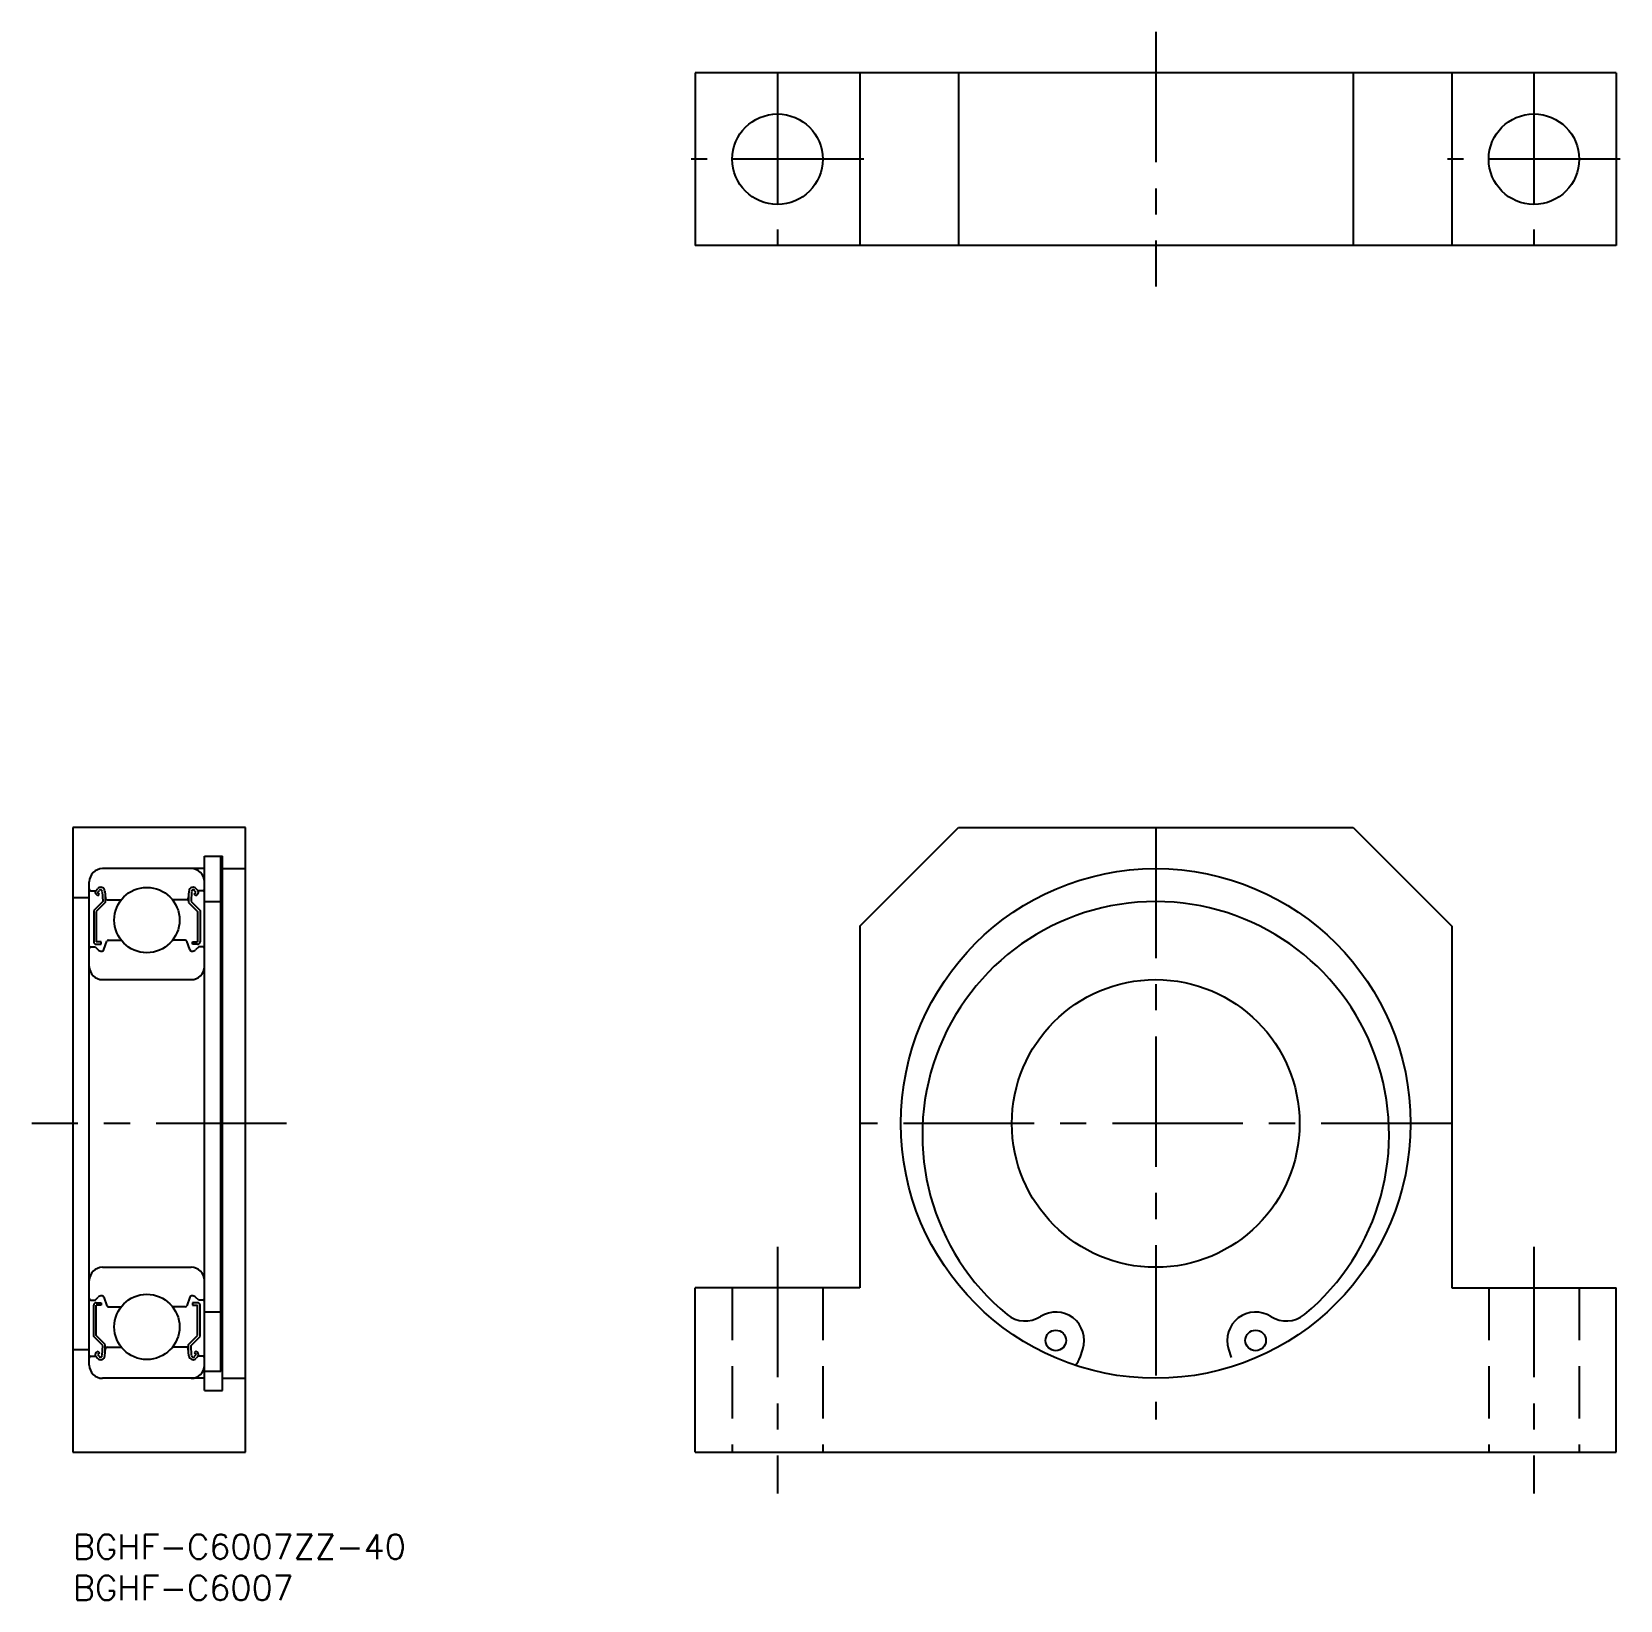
# Model space of a CAD drawing. Extents: x -5 to 188, y -8 to 183.
import ezdxf

# ---------------------------------------------------------------- set-up
doc = ezdxf.new("R2010")
doc.units = 0
doc.header["$LTSCALE"] = 0.5
doc.linetypes.add('CENTER', pattern=[50.8, 31.75, -6.35, 6.35, -6.35])
doc.linetypes.add('DASHED', pattern=[19.05, 12.7, -6.35])
for name, color, linetype in [('MSM_CENTER', 1, 'CENTER'), ('MSM_CONTINUOUS', 7, 'CONTINUOUS'), ('MSM_DASHED', 4, 'DASHED'), ('MSM_PART_NUMBER', 7, 'CONTINUOUS')]:
    doc.layers.add(name, color=color, linetype=linetype)
doc.styles.get("Standard").update_dxf_attribs({"font": 'txt.shx', "height": 3, "bigfont": 'bigfont.shx'})

msp = doc.modelspace()

# ---------------------------------------------------------------- linework, layer by layer
at = {"layer": 'MSM_CENTER'}
for p, q in [((131.7, 182.81), (131.7, 151.81)), ((85.7, 177.81), (85.7, 156.81)), ((177.7, 177.81), (177.7, 156.81)), ((96.2, 167.31), (75.2, 167.31)), ((188.2, 167.31), (167.2, 167.31)), ((131.7, 86), (131.7, 14)), ((26, 50), (-5, 50)), ((167.7, 50), (95.7, 50)), ((85.7, 35), (85.7, 5)), ((177.7, 35), (177.7, 5))]:
    msp.add_line(p, q, dxfattribs=at)
at = {"layer": 'MSM_CONTINUOUS'}
for p, q in [((75.7, 177.81), (75.7, 156.81)), ((187.7, 177.81), (75.7, 177.81)), ((95.7, 177.81), (95.7, 156.81)), ((107.7, 177.81), (107.7, 156.81)), ((155.7, 177.81), (155.7, 156.81)), ((167.7, 177.81), (167.7, 156.81)), ((187.7, 177.81), (187.7, 156.81)), ((187.7, 156.81), (75.7, 156.81)), ((21, 86), (0, 86)), ((0, 86), (0, 10)), ((21, 10), (21, 86)), ((95.7, 74), (107.7, 86)), ((107.7, 86), (155.7, 86)), ((155.7, 86), (167.7, 74)), ((16, 17.5), (16, 82.5)), ((16, 82.5), (18.2, 82.5)), ((18, 19.82, -0.5), (18, 82.5, -0.5)), ((18.2, 17.5), (18.2, 82.5)), ((2, 20.6), (2, 79.4)), ((16, 81), (3.6, 81)), ((18.2, 81), (21, 81)), ((0, 77.5), (2, 77.5)), ((2.2, 78.3), (2.78, 78.3)), ((2.78, 78.3), (3, 78.56)), ((3.05, 77.68), (2.82, 77.88)), ((3.01, 78.11), (3.23, 78.36)), ((3.24, 77.91), (3.01, 78.11)), ((3.05, 77.68), (3.24, 77.91)), ((3.58, 78.24), (3.63, 77)), ((3.88, 78.28), (3.96, 77.38)), ((3.93, 77.73), (3.93, 76.88)), ((14.12, 78.28), (14.04, 77.38)), ((14.07, 77.73), (14.07, 76.88)), ((14.42, 78.24), (14.37, 77)), ((14.76, 77.91), (14.99, 78.11)), ((14.95, 77.68), (14.76, 77.91)), ((14.99, 78.11), (14.77, 78.36)), ((14.95, 77.68), (15.18, 77.88)), ((15.22, 78.3), (15, 78.56)), ((15.8, 78.3), (15.22, 78.3)), ((3.63, 77), (2.53, 75.9)), ((2.53, 75.9), (2.53, 72.1)), ((3.93, 76.88), (2.83, 75.78)), ((2.83, 75.78), (2.83, 72.1)), ((4.16, 77.2), (5.88, 77.2)), ((13.84, 77.2), (12.12, 77.2)), ((14.07, 76.88), (15.17, 75.78)), ((14.37, 77), (15.47, 75.9)), ((15.17, 75.78), (15.17, 72.1)), ((15.47, 75.9), (15.47, 72.1)), ((16, 77), (18, 77)), ((95.7, 74), (95.7, 30)), ((167.7, 74), (167.7, 30)), ((2.2, 71.5), (2.7, 71.5)), ((2.7, 71.5), (3.07, 71.13)), ((3.45, 72.1), (2.83, 72.1)), ((2.83, 71.8), (3.45, 71.8)), ((3.45, 71.8), (3.45, 72.1)), ((3.78, 71.15), (4.15, 72.17)), ((4.34, 72.3), (5.88, 72.3)), ((13.66, 72.3), (12.12, 72.3)), ((14.22, 71.15), (13.85, 72.17)), ((14.55, 72.1), (15.17, 72.1)), ((14.55, 71.8), (14.55, 72.1)), ((15.17, 71.8), (14.55, 71.8)), ((15.3, 71.5), (14.93, 71.13)), ((15.8, 71.5), (15.3, 71.5)), ((3.6, 67.5), (14.4, 67.5)), ((3.6, 32.5), (14.4, 32.5)), ((75.7, 10), (75.7, 30)), ((95.7, 30), (75.7, 30)), ((167.7, 30), (187.7, 30)), ((187.7, 10), (187.7, 30)), ((2.2, 28.5), (2.7, 28.5)), ((2.53, 24.1), (2.53, 27.9)), ((2.7, 28.5), (3.07, 28.87)), ((2.83, 28.2), (3.45, 28.2)), ((2.83, 24.22), (2.83, 27.9)), ((3.45, 27.9), (2.83, 27.9)), ((3.45, 28.2), (3.45, 27.9)), ((3.78, 28.85), (4.15, 27.83)), ((4.34, 27.7), (5.88, 27.7)), ((13.66, 27.7), (12.12, 27.7)), ((14.22, 28.85), (13.85, 27.83)), ((15.17, 28.2), (14.55, 28.2)), ((14.55, 28.2), (14.55, 27.9)), ((14.55, 27.9), (15.17, 27.9)), ((15.3, 28.5), (14.93, 28.87)), ((15.17, 24.22), (15.17, 27.9)), ((15.8, 28.5), (15.3, 28.5)), ((15.47, 24.1), (15.47, 27.9)), ((18, 27.06), (16, 27.06)), ((3.63, 23), (2.53, 24.1)), ((3.93, 23.12), (2.83, 24.22)), ((14.07, 23.12), (15.17, 24.22)), ((14.37, 23), (15.47, 24.1)), ((0, 22.5), (2, 22.5)), ((2.2, 21.7), (2.78, 21.7)), ((2.78, 21.7), (3, 21.44)), ((3.05, 22.32), (2.82, 22.12)), ((3.24, 22.09), (3.01, 21.89)), ((3.01, 21.89), (3.23, 21.64)), ((3.05, 22.32), (3.24, 22.09)), ((3.58, 21.76), (3.63, 23)), ((3.88, 21.72), (3.96, 22.62)), ((3.93, 22.27), (3.93, 23.12)), ((4.16, 22.8), (5.88, 22.8)), ((13.84, 22.8), (12.12, 22.8)), ((14.12, 21.72), (14.04, 22.62)), ((14.07, 22.27), (14.07, 23.12)), ((14.42, 21.76), (14.37, 23)), ((14.95, 22.32), (14.76, 22.09)), ((14.76, 22.09), (14.99, 21.89)), ((14.99, 21.89), (14.77, 21.64)), ((14.95, 22.32), (15.18, 22.12)), ((15.22, 21.7), (15, 21.44)), ((15.8, 21.7), (15.22, 21.7)), ((122.51, 21.55), (122.83, 22.55)), ((140.57, 22.55), (140.89, 21.55)), ((18, 19.82), (16, 19.82)), ((16, 19), (3.6, 19)), ((16, 17.5), (18.2, 17.5)), ((18.2, 19), (21, 19)), ((0, 10), (21, 10)), ((75.7, 10), (187.7, 10))]:
    msp.add_line(p, q, dxfattribs=at)
for centre, radius in [((85.7, 167.31), 5.5), ((177.7, 167.31), 5.5), ((131.7, 50), 31), ((9, 74.75), 3.97), ((131.7, 50), 17.5), ((9, 25.25), 3.97), ((119.55, 23.61), 1.25), ((143.85, 23.61), 1.25)]:
    msp.add_circle(centre, radius, dxfattribs=at)
for centre, radius, start, end in [((3.6, 79.4), 1.6, 90, 180), ((14.4, 79.4), 1.6, 0, 90), ((2.2, 78.5), 0.2, 180, 270), ((3.01, 78.11), 0.3, 139.9098, 229.9963), ((3.38, 78.24), 0.5, 4.9871, 139.9098), ((3.38, 78.24), 0.2, 2.3754, 139.9922), ((4.16, 77.4), 0.2, 184.987, 270), ((13.84, 77.4), 0.2, 270, 355.0129), ((14.62, 78.24), 0.5, 40.0902, 175.0129), ((14.62, 78.24), 0.2, 40.0078, 177.6246), ((14.99, 78.11), 0.3, 310.0037, 40.0902), ((15.8, 78.5), 0.2, 270, 0), ((131.7, 48.62), 28.38, 309.5855, 230.4145), ((2.2, 71.3), 0.2, 90, 180), ((2.83, 72.1), 0.3, 180, 270), ((4.34, 72.1), 0.2, 90, 160.0299), ((13.66, 72.1), 0.2, 19.9701, 90), ((15.17, 72.1), 0.3, 270, 0), ((15.8, 71.3), 0.2, 0, 90), ((3.5, 71.55), 0.6, 225, 272.8048), ((3.5, 71.25), 0.3, 265.5374, 340.0299), ((14.5, 71.25), 0.3, 199.9701, 274.4626), ((14.5, 71.55), 0.6, 267.1952, 315), ((3.6, 69.1), 1.6, 180, 270), ((14.4, 69.1), 1.6, 270, 0), ((3.6, 30.9), 1.6, 90, 180), ((14.4, 30.9), 1.6, 0, 90), ((3.5, 28.45), 0.6, 87.1952, 135), ((3.5, 28.75), 0.3, 19.9701, 94.4626), ((14.5, 28.75), 0.3, 85.5374, 160.0299), ((14.5, 28.45), 0.6, 45, 92.8048), ((2.2, 28.7), 0.2, 180, 270), ((2.83, 27.9), 0.3, 90, 180), ((4.34, 27.9), 0.2, 199.9701, 270), ((13.66, 27.9), 0.2, 270, 340.0299), ((15.17, 27.9), 0.3, 0, 90), ((15.8, 28.7), 0.2, 270, 0), ((119.55, 23.61), 3.45, 342.0968, 122.7519), ((143.85, 23.61), 3.45, 57.2481, 197.9032), ((115.82, 29.42), 3.45, 230.4145, 302.7519), ((147.58, 29.42), 3.45, 237.2481, 309.5855), ((2.2, 21.5), 0.2, 90, 180), ((3.01, 21.89), 0.3, 130.0037, 220.0902), ((3.38, 21.76), 0.5, 220.0902, 355.0129), ((3.38, 21.76), 0.2, 220.0078, 357.6246), ((4.16, 22.6), 0.2, 90, 175.013), ((13.84, 22.6), 0.2, 4.987, 90), ((14.62, 21.76), 0.5, 184.9871, 319.9098), ((14.62, 21.76), 0.2, 182.3754, 319.9922), ((14.99, 21.89), 0.3, 319.9098, 49.9963), ((15.8, 21.5), 0.2, 0, 90), ((120.13, 22.32), 2.5, 315.909, 342.0968), ((3.6, 20.6), 1.6, 180, 270), ((14.4, 20.6), 1.6, 270, 0)]:
    msp.add_arc(centre, radius, start, end, dxfattribs=at)
at = {"layer": 'MSM_DASHED'}
for p, q in [((80.2, 30), (80.2, 10)), ((91.2, 30), (91.2, 10)), ((172.2, 30), (172.2, 10)), ((183.2, 30), (183.2, 10))]:
    msp.add_line(p, q, dxfattribs=at)

# ---------------------------------------------------------------- texts
at = {"layer": 'MSM_PART_NUMBER'}
for s, p in [('BGHF-C6007ZZ-40', (0, -3)), ('BGHF-C6007', (0, -8))]:
    msp.add_text(s, height=3, dxfattribs=at).set_placement(p)

doc.saveas('drawing.dxf')
